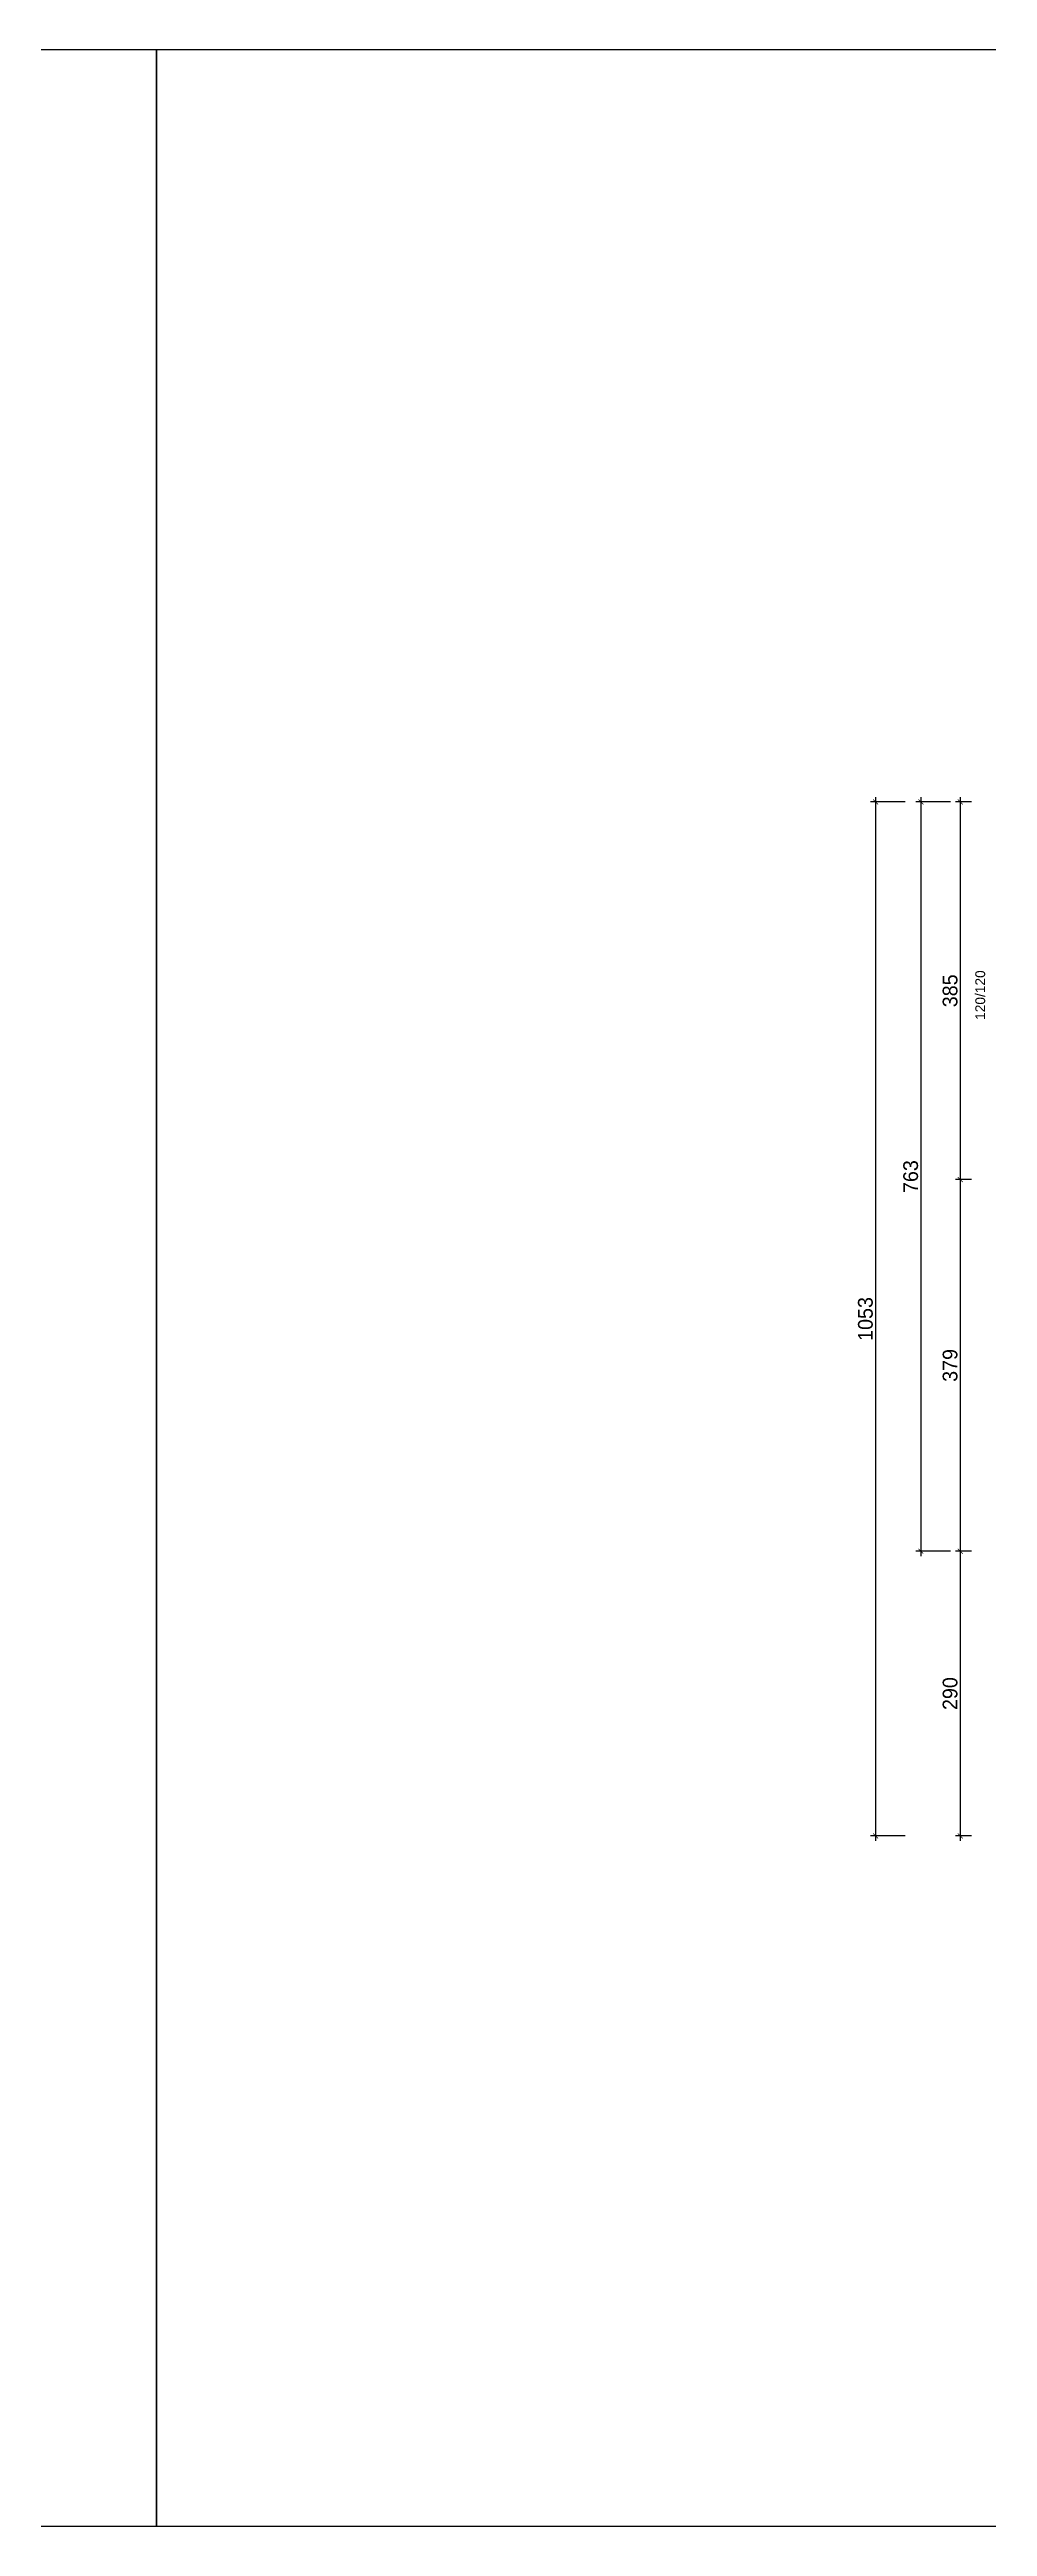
# Model space of a CAD drawing. Header units: inches. Extents: x 321 to 21697, y 7 to 6462.
# Drawn here: x 16244 to 17198, y 7 to 2529 of the extents above; entities that cross this region are included whole.
import ezdxf

# ---------------------------------------------------------------- set-up
doc = ezdxf.new("R2010")
doc.units = ezdxf.units.IN
doc.header["$MEASUREMENT"] = 0
doc.styles.add('DIŞ ÖLÇÜ', font='FRAMDCN.TTF', dxfattribs={"height": 15})
doc.styles.get("Standard").update_dxf_attribs({"font": 'arial.ttf'})
doc.dimstyles.new('YAZI STİLİ', dxfattribs={"dimscale": 0.5, "dimtxt": 15, "dimasz": 10, "dimexe": 10, "dimexo": 10, "dimgap": 5, "dimtad": 1, "dimdec": 0, "dimtxsty": 'DIŞ ÖLÇÜ', "dimblk": 'ARCHTICK', "dimcen": 2.5, "dimdle": 10, "dimadec": 0, "dimazin": 0, "dimtfac": 1, "dimtdec": 0, "dimtix": 1, "dimtmove": 0, "dimatfit": 3, "dimldrblk": 'ARCHTICK', "dimfxl": 60, "dimfxlon": 1, "dimlwd": -1, "dimlwe": -1, "dimarcsym": 0})

# ---------------------------------------------------------------- blocks, each defined once
blk = doc.blocks.new('_ArchTick')
at = {"color": 0, "linetype": 'ByBlock', "const_width": 0.15}
blk.add_lwpolyline([(-0.5, -0.5), (0.5, 0.5)], dxfattribs=at)
blk = doc.blocks.new('*D361')
at = {"color": 0, "transparency": 16777216}
for p, q in [((17170.6, 1768.2), (17170.6, 1373.7)), ((17182.1, 1763.2), (17165.6, 1763.2)), ((17182.1, 1378.7), (17165.6, 1378.7))]:
    blk.add_line(p, q, dxfattribs=at)
at = {"layer": 'Defpoints', "color": 0, "transparency": 16777216}
for p in [(17187.1, 1763.2), (17170.6, 1378.7), (17187.1, 1378.7)]:
    blk.add_point(p, dxfattribs=at)
at = {"color": 0, "transparency": 16777216, "xscale": 5, "yscale": 5, "zscale": 5}
for p, rotation in [((17170.6, 1763.2), 90), ((17170.6, 1378.7), 270)]:
    blk.add_blockref('_ArchTick', p, dxfattribs=dict(at, rotation=rotation))
at = {"color": 0, "transparency": 16777216, "insert": (17160.3, 1570.9), "char_height": 15, "attachment_point": 5, "rotation": 90, "style": 'DIŞ ÖLÇÜ'}
blk.add_mtext('385', dxfattribs=at)
blk = doc.blocks.new('*D362')
at = {"color": 0, "transparency": 16777216}
for p, q in [((17182.1, 1378.7), (17165.6, 1378.7)), ((17170.6, 1383.7), (17170.6, 995.2)), ((17182.1, 1000.2), (17165.6, 1000.2))]:
    blk.add_line(p, q, dxfattribs=at)
at = {"layer": 'Defpoints', "color": 0, "transparency": 16777216}
for p in [(17187.1, 1378.7), (17170.6, 1000.2), (17187.1, 1000.2)]:
    blk.add_point(p, dxfattribs=at)
at = {"color": 0, "transparency": 16777216, "xscale": 5, "yscale": 5, "zscale": 5}
for p, rotation in [((17170.6, 1378.7), 90), ((17170.6, 1000.2), 270)]:
    blk.add_blockref('_ArchTick', p, dxfattribs=dict(at, rotation=rotation))
at = {"color": 0, "transparency": 16777216, "insert": (17160.3, 1189.4), "char_height": 15, "attachment_point": 5, "rotation": 90, "style": 'DIŞ ÖLÇÜ'}
blk.add_mtext('379', dxfattribs=at)
blk = doc.blocks.new('*D363')
at = {"color": 0, "transparency": 16777216}
for p, q in [((17130.5, 1768.2), (17130.5, 995.2)), ((17160.5, 1763.2), (17125.5, 1763.2)), ((17160.5, 1000.2), (17125.5, 1000.2))]:
    blk.add_line(p, q, dxfattribs=at)
at = {"layer": 'Defpoints', "color": 0, "transparency": 16777216}
for p in [(17170.6, 1763.2), (17130.5, 1000.2), (17170.6, 1000.2)]:
    blk.add_point(p, dxfattribs=at)
at = {"color": 0, "transparency": 16777216, "xscale": 5, "yscale": 5, "zscale": 5}
for p, rotation in [((17130.5, 1763.2), 90), ((17130.5, 1000.2), 270)]:
    blk.add_blockref('_ArchTick', p, dxfattribs=dict(at, rotation=rotation))
at = {"color": 0, "transparency": 16777216, "insert": (17120.2, 1381.7), "char_height": 15, "attachment_point": 5, "rotation": 90, "style": 'DIŞ ÖLÇÜ'}
blk.add_mtext('763', dxfattribs=at)
blk = doc.blocks.new('*D369')
at = {"color": 0, "transparency": 16777216}
for p, q in [((17182.1, 1000.2), (17165.6, 1000.2)), ((17170.6, 1005.2), (17170.6, 705.2)), ((17182.1, 710.2), (17165.6, 710.2))]:
    blk.add_line(p, q, dxfattribs=at)
at = {"layer": 'Defpoints', "color": 0, "transparency": 16777216}
for p in [(17187.1, 1000.2), (17170.6, 710.2), (17187.1, 710.2)]:
    blk.add_point(p, dxfattribs=at)
at = {"color": 0, "transparency": 16777216, "xscale": 5, "yscale": 5, "zscale": 5}
for p, rotation in [((17170.6, 1000.2), 90), ((17170.6, 710.2), 270)]:
    blk.add_blockref('_ArchTick', p, dxfattribs=dict(at, rotation=rotation))
at = {"color": 0, "transparency": 16777216, "insert": (17160.3, 855.2), "char_height": 15, "attachment_point": 5, "rotation": 90, "style": 'DIŞ ÖLÇÜ'}
blk.add_mtext('290', dxfattribs=at)
blk = doc.blocks.new('*D371')
at = {"color": 0, "transparency": 16777216}
for p, q in [((17084.4, 1768.2), (17084.4, 705.2)), ((17114.4, 1763.2), (17079.4, 1763.2)), ((17114.4, 710.2), (17079.4, 710.2))]:
    blk.add_line(p, q, dxfattribs=at)
at = {"layer": 'Defpoints', "color": 0, "transparency": 16777216}
for p in [(17130.5, 1763.2), (17084.4, 710.2), (17169.4, 710.2)]:
    blk.add_point(p, dxfattribs=at)
at = {"color": 0, "transparency": 16777216, "xscale": 5, "yscale": 5, "zscale": 5}
for p, rotation in [((17084.4, 1763.2), 90), ((17084.4, 710.2), 270)]:
    blk.add_blockref('_ArchTick', p, dxfattribs=dict(at, rotation=rotation))
at = {"color": 0, "transparency": 16777216, "insert": (17074.1, 1236.7), "char_height": 15, "attachment_point": 5, "rotation": 90, "style": 'DIŞ ÖLÇÜ'}
blk.add_mtext('1053', dxfattribs=at)

msp = doc.modelspace()

# ---------------------------------------------------------------- linework, layer by layer
for points in [[(13680.8, 2529.5), (16352.7, 2529.5), (16352.7, 7), (13680.8, 7)], [(16352.7, 2529.5), (19024.6, 2529.5), (19024.6, 7), (16352.7, 7)]]:
    msp.add_lwpolyline(points, close=True)

# ---------------------------------------------------------------- texts
at = {"insert": (17185.9, 1486.1), "char_height": 10, "attachment_point": 1, "rotation": 90}
msp.add_mtext_dynamic_manual_height_columns('\\pxqc;120/120', width=160.844, gutter_width=12.5, heights=[0], dxfattribs=at)

# ---------------------------------------------------------------- dimensions: what is measured, and where the dimension line sits
for base, p1, p2, picture, middle in [((17084.4, 710.2), (17130.5, 1763.2), (17169.4, 710.2), '*D371', (17074.1, 1236.7)), ((17130.5, 1000.2), (17170.6, 1763.2), (17170.6, 1000.2), '*D363', (17120.2, 1381.7)), ((17170.6192598, 1378.6572697), (17187.0937011, 1763.1572697), (17187.0937011, 1378.6572697), '*D361', (17160.3445345, 1570.9072697)), ((17170.6192598, 1000.1572697), (17187.0937011, 1378.6572697), (17187.0937011, 1000.1572697), '*D362', (17160.3445345, 1189.4072697)), ((17170.6, 710.2), (17187.1, 1000.2), (17187.1, 710.2), '*D369', (17160.3, 855.2))]:
    dim = msp.add_linear_dim(base=base, p1=p1, p2=p2, angle=90, dimstyle='YAZI STİLİ')
    dim.commit()
    dim.dimension.update_dxf_attribs({"geometry": picture, "text_midpoint": middle})

doc.saveas('drawing.dxf')
